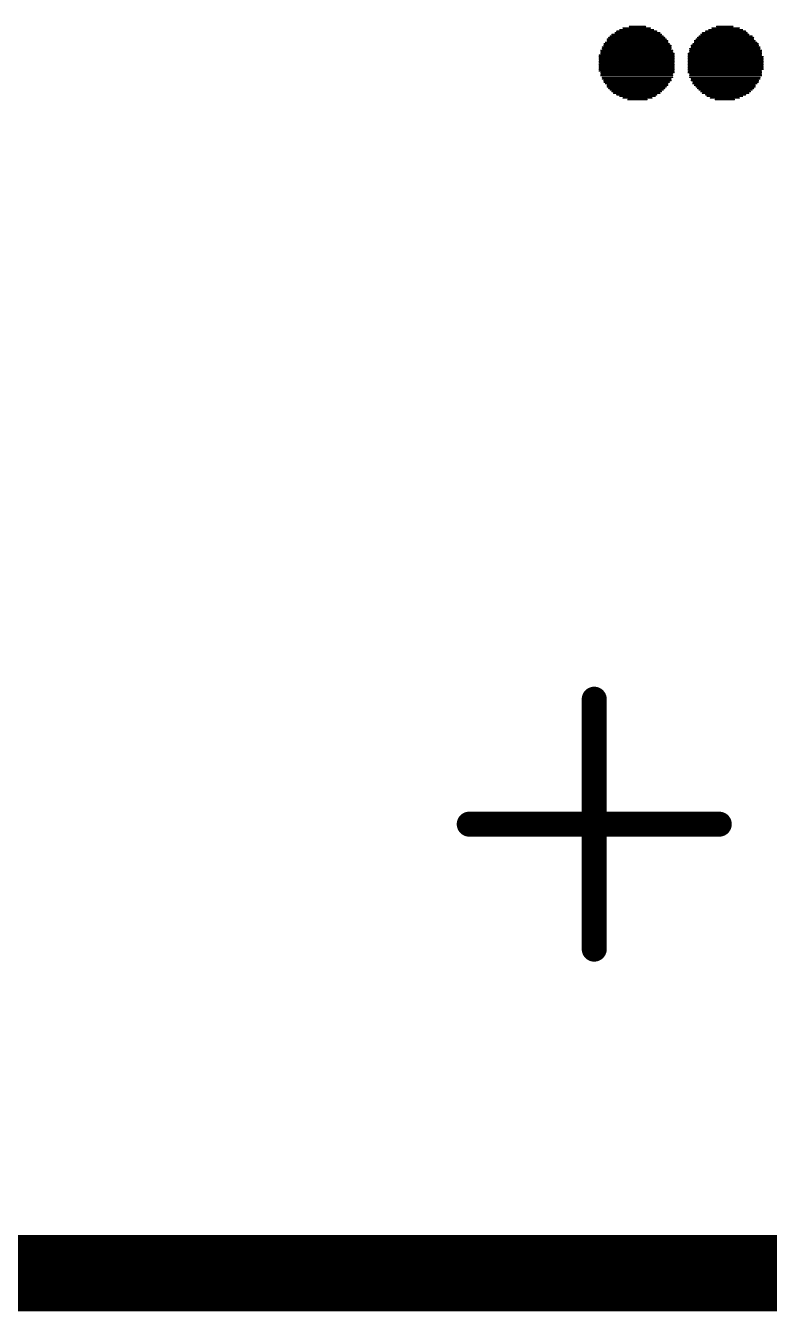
# Model space of a CAD drawing. Header units: millimetres. Extents: x 45 to 209, y 90 to 189.
# Drawn here: x 131.45 to 134.42, y 92.21 to 97.35 of the extents above; entities that cross this region are included whole.
import ezdxf

# ---------------------------------------------------------------- set-up
doc = ezdxf.new("R2010")
doc.units = ezdxf.units.MM
for name, color, linetype in [('BottomLayer', 5, 'Continuous'), ('Mechanical1', 6, 'Continuous'), ('Mechanical15', 56, 'Continuous'), ('TopLayer', 1, 'Continuous'), ('TopOverlay', 2, 'Continuous')]:
    doc.layers.add(name, color=color, linetype=linetype)

# ---------------------------------------------------------------- blocks, each defined once
blk = doc.blocks.new('5394DE47_A0E8_4329_8464_7791B7C19310_63')
at = {"layer": 'Mechanical15', "const_width": 0.1}
for points in [[(0, -0.5), (0, 0.5)], [(-0.5, 0), (0.5, 0)]]:
    blk.add_lwpolyline(points, dxfattribs=at)
at = {"layer": 'Mechanical15', "const_width": 0.05}
for points in [[(-0.025, 0.5, 1), (0.025, 0.5, 1)], [(-0.525, 0, 1), (-0.475, 0, 1)], [(0.475, 0, 1), (0.525, 0, 1)], [(-0.025, -0.5, 1), (0.025, -0.5, 1)]]:
    blk.add_lwpolyline(points, format="xyb", close=True, dxfattribs=at)
at = {"layer": 'TopOverlay', "const_width": 0.00635}
for points in [[(0.1412, 3.1911), (0.2047, 3.1911)], [(0.4905, 3.1911), (0.554, 3.1911)], [(0.0523, 3.1403), (0.2873, 3.1403)], [(0.0587, 3.1467), (0.2809, 3.1467)], [(0.065, 3.153), (0.2746, 3.153)], [(0.0714, 3.1594), (0.2682, 3.1594)], [(0.0841, 3.1657), (0.2619, 3.1657)], [(0.0904, 3.1721), (0.2492, 3.1721)], [(0.1031, 3.1784), (0.2365, 3.1784)], [(0.1158, 3.1848), (0.2238, 3.1848)], [(0.4079, 3.1403), (0.6365, 3.1403)], [(0.4143, 3.1467), (0.6365, 3.1467)], [(0.4206, 3.153), (0.6302, 3.153)], [(0.427, 3.1594), (0.6175, 3.1594)], [(0.4333, 3.1657), (0.6111, 3.1657)], [(0.446, 3.1721), (0.6048, 3.1721)], [(0.4587, 3.1784), (0.5921, 3.1784)], [(0.4714, 3.1848), (0.5794, 3.1848)], [(0.0269, 3.0959), (0.3127, 3.0959)], [(0.0269, 3.0895), (0.3127, 3.0895)], [(0.0269, 3.0832), (0.319, 3.0832)], [(0.0333, 3.1086), (0.3063, 3.1086)], [(0.0333, 3.1022), (0.3063, 3.1022)], [(0.0396, 3.1213), (0.3, 3.1213)], [(0.0396, 3.1149), (0.3063, 3.1149)], [(0.046, 3.1276), (0.2936, 3.1276)], [(0.0523, 3.134), (0.2936, 3.134)], [(0.3762, 3.0832), (0.6683, 3.0832)], [(0.3825, 3.1022), (0.6619, 3.1022)], [(0.3825, 3.0959), (0.6683, 3.0959)], [(0.3825, 3.0895), (0.6683, 3.0895)], [(0.3889, 3.1149), (0.6556, 3.1149)], [(0.3889, 3.1086), (0.6619, 3.1086)], [(0.3952, 3.1213), (0.6556, 3.1213)], [(0.4016, 3.134), (0.6429, 3.134)], [(0.4016, 3.1276), (0.6492, 3.1276)], [(0.0206, 3.0768), (0.319, 3.0768)], [(0.0206, 3.0705), (0.319, 3.0705)], [(0.0206, 3.0641), (0.319, 3.0641)], [(0.0206, 3.0578), (0.319, 3.0578)], [(0.0206, 3.0514), (0.319, 3.0514)], [(0.0206, 3.0451), (0.319, 3.0451)], [(0.0206, 3.0387), (0.319, 3.0387)], [(0.0206, 3.0324), (0.319, 3.0324)], [(0.3762, 3.0768), (0.6683, 3.0768)], [(0.3762, 3.0705), (0.6746, 3.0705)], [(0.3762, 3.0641), (0.6746, 3.0641)], [(0.3762, 3.0578), (0.6746, 3.0578)], [(0.3762, 3.0514), (0.6746, 3.0514)], [(0.3762, 3.0451), (0.6746, 3.0451)], [(0.3762, 3.0387), (0.6746, 3.0387)], [(0.3762, 3.0324), (0.6746, 3.0324)], [(0.0206, 3.026), (0.319, 3.026)], [(0.0206, 3.0197), (0.319, 3.0197)], [(0.0206, 3.0133), (0.319, 3.0133)], [(0.0269, 3.007), (0.319, 3.007)], [(0.0269, 3.0006), (0.3127, 3.0006)], [(0.0269, 2.9943), (0.3127, 2.9943)], [(0.0333, 2.9879), (0.3127, 2.9879)], [(0.0333, 2.9816), (0.3063, 2.9816)], [(0.3762, 3.026), (0.6746, 3.026)], [(0.3762, 3.0197), (0.6746, 3.0197)], [(0.3762, 3.0133), (0.6683, 3.0133)], [(0.3762, 3.007), (0.6683, 3.007)], [(0.3825, 3.0006), (0.6683, 3.0006)], [(0.3825, 2.9943), (0.6683, 2.9943)], [(0.3825, 2.9879), (0.6619, 2.9879)], [(0.3889, 2.9816), (0.6619, 2.9816)], [(0.0396, 2.9752), (0.3063, 2.9752)], [(0.0396, 2.9689), (0.3, 2.9689)], [(0.046, 2.9625), (0.2936, 2.9625)], [(0.0523, 2.9562), (0.2936, 2.9562)], [(0.0523, 2.9498), (0.2873, 2.9498)], [(0.0587, 2.9435), (0.2809, 2.9435)], [(0.065, 2.9371), (0.2746, 2.9371)], [(0.0714, 2.9308), (0.2682, 2.9308)], [(0.3889, 2.9752), (0.6556, 2.9752)], [(0.3952, 2.9689), (0.6556, 2.9689)], [(0.3952, 2.9625), (0.6492, 2.9625)], [(0.4016, 2.9562), (0.6429, 2.9562)], [(0.4079, 2.9498), (0.6429, 2.9498)], [(0.4143, 2.9435), (0.6365, 2.9435)], [(0.4206, 2.9371), (0.6302, 2.9371)], [(0.427, 2.9308), (0.6238, 2.9308)], [(0.0777, 2.9244), (0.2619, 2.9244)], [(0.0904, 2.9181), (0.2492, 2.9181)], [(0.1031, 2.9117), (0.2428, 2.9117)], [(0.1158, 2.9054), (0.2301, 2.9054)], [(0.1349, 2.899), (0.2111, 2.899)], [(0.4333, 2.9244), (0.6175, 2.9244)], [(0.446, 2.9181), (0.6048, 2.9181)], [(0.4524, 2.9117), (0.5921, 2.9117)], [(0.4651, 2.9054), (0.5794, 2.9054)], [(0.4841, 2.899), (0.5603, 2.899)]]:
    blk.add_lwpolyline(points, dxfattribs=at)
at = {"layer": 'TopOverlay', "const_width": 0.00317}
for points in [[(0.1397, 3.1911, 1), (0.1428, 3.1911, 1)], [(0.2032, 3.1911, 1), (0.2063, 3.1911, 1)], [(0.4889, 3.1911, 1), (0.4921, 3.1911, 1)], [(0.5524, 3.1911, 1), (0.5556, 3.1911, 1)], [(0.0508, 3.1403, 1), (0.0539, 3.1403, 1)], [(0.0571, 3.1467, 1), (0.0603, 3.1467, 1)], [(0.0635, 3.153, 1), (0.0666, 3.153, 1)], [(0.0698, 3.1594, 1), (0.073, 3.1594, 1)], [(0.0825, 3.1657, 1), (0.0857, 3.1657, 1)], [(0.0889, 3.1721, 1), (0.092, 3.1721, 1)], [(0.1016, 3.1784, 1), (0.1047, 3.1784, 1)], [(0.1143, 3.1848, 1), (0.1174, 3.1848, 1)], [(0.2222, 3.1848, 1), (0.2254, 3.1848, 1)], [(0.2349, 3.1784, 1), (0.2381, 3.1784, 1)], [(0.2476, 3.1721, 1), (0.2508, 3.1721, 1)], [(0.2603, 3.1657, 1), (0.2635, 3.1657, 1)], [(0.2667, 3.1594, 1), (0.2698, 3.1594, 1)], [(0.273, 3.153, 1), (0.2762, 3.153, 1)], [(0.2794, 3.1467, 1), (0.2825, 3.1467, 1)], [(0.2857, 3.1403, 1), (0.2889, 3.1403, 1)], [(0.4064, 3.1403, 1), (0.4095, 3.1403, 1)], [(0.4127, 3.1467, 1), (0.4159, 3.1467, 1)], [(0.4191, 3.153, 1), (0.4222, 3.153, 1)], [(0.4254, 3.1594, 1), (0.4286, 3.1594, 1)], [(0.4318, 3.1657, 1), (0.4349, 3.1657, 1)], [(0.4445, 3.1721, 1), (0.4476, 3.1721, 1)], [(0.4572, 3.1784, 1), (0.4603, 3.1784, 1)], [(0.4699, 3.1848, 1), (0.473, 3.1848, 1)], [(0.5778, 3.1848, 1), (0.581, 3.1848, 1)], [(0.5905, 3.1784, 1), (0.5937, 3.1784, 1)], [(0.6032, 3.1721, 1), (0.6064, 3.1721, 1)], [(0.6096, 3.1657, 1), (0.6127, 3.1657, 1)], [(0.6159, 3.1594, 1), (0.6191, 3.1594, 1)], [(0.6286, 3.153, 1), (0.6318, 3.153, 1)], [(0.635, 3.1467, 1), (0.6381, 3.1467, 1)], [(0.635, 3.1403, 1), (0.6381, 3.1403, 1)], [(0.0254, 3.0959, 1), (0.0285, 3.0959, 1)], [(0.0254, 3.0895, 1), (0.0285, 3.0895, 1)], [(0.0254, 3.0832, 1), (0.0285, 3.0832, 1)], [(0.0317, 3.1086, 1), (0.0349, 3.1086, 1)], [(0.0317, 3.1022, 1), (0.0349, 3.1022, 1)], [(0.0381, 3.1213, 1), (0.0412, 3.1213, 1)], [(0.0381, 3.1149, 1), (0.0412, 3.1149, 1)], [(0.0444, 3.1276, 1), (0.0476, 3.1276, 1)], [(0.0508, 3.134, 1), (0.0539, 3.134, 1)], [(0.2921, 3.134, 1), (0.2952, 3.134, 1)], [(0.2921, 3.1276, 1), (0.2952, 3.1276, 1)], [(0.2984, 3.1213, 1), (0.3016, 3.1213, 1)], [(0.3048, 3.1149, 1), (0.3079, 3.1149, 1)], [(0.3048, 3.1086, 1), (0.3079, 3.1086, 1)], [(0.3048, 3.1022, 1), (0.3079, 3.1022, 1)], [(0.3111, 3.0959, 1), (0.3143, 3.0959, 1)], [(0.3111, 3.0895, 1), (0.3143, 3.0895, 1)], [(0.3175, 3.0832, 1), (0.3206, 3.0832, 1)], [(0.3746, 3.0832, 1), (0.3778, 3.0832, 1)], [(0.381, 3.1022, 1), (0.3841, 3.1022, 1)], [(0.381, 3.0959, 1), (0.3841, 3.0959, 1)], [(0.381, 3.0895, 1), (0.3841, 3.0895, 1)], [(0.3873, 3.1149, 1), (0.3905, 3.1149, 1)], [(0.3873, 3.1086, 1), (0.3905, 3.1086, 1)], [(0.3937, 3.1213, 1), (0.3968, 3.1213, 1)], [(0.4, 3.134, 1), (0.4032, 3.134, 1)], [(0.4, 3.1276, 1), (0.4032, 3.1276, 1)], [(0.6413, 3.134, 1), (0.6445, 3.134, 1)], [(0.6477, 3.1276, 1), (0.6508, 3.1276, 1)], [(0.654, 3.1213, 1), (0.6572, 3.1213, 1)], [(0.654, 3.1149, 1), (0.6572, 3.1149, 1)], [(0.6604, 3.1086, 1), (0.6635, 3.1086, 1)], [(0.6604, 3.1022, 1), (0.6635, 3.1022, 1)], [(0.6667, 3.0959, 1), (0.6699, 3.0959, 1)], [(0.6667, 3.0895, 1), (0.6699, 3.0895, 1)], [(0.6667, 3.0832, 1), (0.6699, 3.0832, 1)], [(0.019, 3.0768, 1), (0.0222, 3.0768, 1)], [(0.019, 3.0705, 1), (0.0222, 3.0705, 1)], [(0.019, 3.0641, 1), (0.0222, 3.0641, 1)], [(0.019, 3.0578, 1), (0.0222, 3.0578, 1)], [(0.019, 3.0514, 1), (0.0222, 3.0514, 1)], [(0.019, 3.0451, 1), (0.0222, 3.0451, 1)], [(0.019, 3.0387, 1), (0.0222, 3.0387, 1)], [(0.019, 3.0324, 1), (0.0222, 3.0324, 1)], [(0.3175, 3.0768, 1), (0.3206, 3.0768, 1)], [(0.3175, 3.0705, 1), (0.3206, 3.0705, 1)], [(0.3175, 3.0641, 1), (0.3206, 3.0641, 1)], [(0.3175, 3.0578, 1), (0.3206, 3.0578, 1)], [(0.3175, 3.0514, 1), (0.3206, 3.0514, 1)], [(0.3175, 3.0451, 1), (0.3206, 3.0451, 1)], [(0.3175, 3.0387, 1), (0.3206, 3.0387, 1)], [(0.3175, 3.0324, 1), (0.3206, 3.0324, 1)], [(0.3746, 3.0768, 1), (0.3778, 3.0768, 1)], [(0.3746, 3.0705, 1), (0.3778, 3.0705, 1)], [(0.3746, 3.0641, 1), (0.3778, 3.0641, 1)], [(0.3746, 3.0578, 1), (0.3778, 3.0578, 1)], [(0.3746, 3.0514, 1), (0.3778, 3.0514, 1)], [(0.3746, 3.0451, 1), (0.3778, 3.0451, 1)], [(0.3746, 3.0387, 1), (0.3778, 3.0387, 1)], [(0.3746, 3.0324, 1), (0.3778, 3.0324, 1)], [(0.6667, 3.0768, 1), (0.6699, 3.0768, 1)], [(0.6731, 3.0705, 1), (0.6762, 3.0705, 1)], [(0.6731, 3.0641, 1), (0.6762, 3.0641, 1)], [(0.6731, 3.0578, 1), (0.6762, 3.0578, 1)], [(0.6731, 3.0514, 1), (0.6762, 3.0514, 1)], [(0.6731, 3.0451, 1), (0.6762, 3.0451, 1)], [(0.6731, 3.0387, 1), (0.6762, 3.0387, 1)], [(0.6731, 3.0324, 1), (0.6762, 3.0324, 1)], [(0.019, 3.026, 1), (0.0222, 3.026, 1)], [(0.019, 3.0197, 1), (0.0222, 3.0197, 1)], [(0.019, 3.0133, 1), (0.0222, 3.0133, 1)], [(0.0254, 3.007, 1), (0.0285, 3.007, 1)], [(0.0254, 3.0006, 1), (0.0285, 3.0006, 1)], [(0.0254, 2.9943, 1), (0.0285, 2.9943, 1)], [(0.0317, 2.9879, 1), (0.0349, 2.9879, 1)], [(0.0317, 2.9816, 1), (0.0349, 2.9816, 1)], [(0.3048, 2.9816, 1), (0.3079, 2.9816, 1)], [(0.3111, 3.0006, 1), (0.3143, 3.0006, 1)], [(0.3111, 2.9943, 1), (0.3143, 2.9943, 1)], [(0.3111, 2.9879, 1), (0.3143, 2.9879, 1)], [(0.3175, 3.026, 1), (0.3206, 3.026, 1)], [(0.3175, 3.0197, 1), (0.3206, 3.0197, 1)], [(0.3175, 3.0133, 1), (0.3206, 3.0133, 1)], [(0.3175, 3.007, 1), (0.3206, 3.007, 1)], [(0.3746, 3.026, 1), (0.3778, 3.026, 1)], [(0.3746, 3.0197, 1), (0.3778, 3.0197, 1)], [(0.3746, 3.0133, 1), (0.3778, 3.0133, 1)], [(0.3746, 3.007, 1), (0.3778, 3.007, 1)], [(0.381, 3.0006, 1), (0.3841, 3.0006, 1)], [(0.381, 2.9943, 1), (0.3841, 2.9943, 1)], [(0.381, 2.9879, 1), (0.3841, 2.9879, 1)], [(0.3873, 2.9816, 1), (0.3905, 2.9816, 1)], [(0.6604, 2.9879, 1), (0.6635, 2.9879, 1)], [(0.6604, 2.9816, 1), (0.6635, 2.9816, 1)], [(0.6667, 3.0133, 1), (0.6699, 3.0133, 1)], [(0.6667, 3.007, 1), (0.6699, 3.007, 1)], [(0.6667, 3.0006, 1), (0.6699, 3.0006, 1)], [(0.6667, 2.9943, 1), (0.6699, 2.9943, 1)], [(0.6731, 3.026, 1), (0.6762, 3.026, 1)], [(0.6731, 3.0197, 1), (0.6762, 3.0197, 1)], [(0.0381, 2.9752, 1), (0.0412, 2.9752, 1)], [(0.0381, 2.9689, 1), (0.0412, 2.9689, 1)], [(0.0444, 2.9625, 1), (0.0476, 2.9625, 1)], [(0.0508, 2.9562, 1), (0.0539, 2.9562, 1)], [(0.0508, 2.9498, 1), (0.0539, 2.9498, 1)], [(0.0571, 2.9435, 1), (0.0603, 2.9435, 1)], [(0.0635, 2.9371, 1), (0.0666, 2.9371, 1)], [(0.0698, 2.9308, 1), (0.073, 2.9308, 1)], [(0.2667, 2.9308, 1), (0.2698, 2.9308, 1)], [(0.273, 2.9371, 1), (0.2762, 2.9371, 1)], [(0.2794, 2.9435, 1), (0.2825, 2.9435, 1)], [(0.2857, 2.9498, 1), (0.2889, 2.9498, 1)], [(0.2921, 2.9625, 1), (0.2952, 2.9625, 1)], [(0.2921, 2.9562, 1), (0.2952, 2.9562, 1)], [(0.2984, 2.9689, 1), (0.3016, 2.9689, 1)], [(0.3048, 2.9752, 1), (0.3079, 2.9752, 1)], [(0.3873, 2.9752, 1), (0.3905, 2.9752, 1)], [(0.3937, 2.9689, 1), (0.3968, 2.9689, 1)], [(0.3937, 2.9625, 1), (0.3968, 2.9625, 1)], [(0.4, 2.9562, 1), (0.4032, 2.9562, 1)], [(0.4064, 2.9498, 1), (0.4095, 2.9498, 1)], [(0.4127, 2.9435, 1), (0.4159, 2.9435, 1)], [(0.4191, 2.9371, 1), (0.4222, 2.9371, 1)], [(0.4254, 2.9308, 1), (0.4286, 2.9308, 1)], [(0.6223, 2.9308, 1), (0.6254, 2.9308, 1)], [(0.6286, 2.9371, 1), (0.6318, 2.9371, 1)], [(0.635, 2.9435, 1), (0.6381, 2.9435, 1)], [(0.6413, 2.9562, 1), (0.6445, 2.9562, 1)], [(0.6413, 2.9498, 1), (0.6445, 2.9498, 1)], [(0.6477, 2.9625, 1), (0.6508, 2.9625, 1)], [(0.654, 2.9752, 1), (0.6572, 2.9752, 1)], [(0.654, 2.9689, 1), (0.6572, 2.9689, 1)], [(0.0762, 2.9244, 1), (0.0793, 2.9244, 1)], [(0.0889, 2.9181, 1), (0.092, 2.9181, 1)], [(0.1016, 2.9117, 1), (0.1047, 2.9117, 1)], [(0.1143, 2.9054, 1), (0.1174, 2.9054, 1)], [(0.1333, 2.899, 1), (0.1365, 2.899, 1)], [(0.2095, 2.899, 1), (0.2127, 2.899, 1)], [(0.2286, 2.9054, 1), (0.2317, 2.9054, 1)], [(0.2413, 2.9117, 1), (0.2444, 2.9117, 1)], [(0.2476, 2.9181, 1), (0.2508, 2.9181, 1)], [(0.2603, 2.9244, 1), (0.2635, 2.9244, 1)], [(0.4318, 2.9244, 1), (0.4349, 2.9244, 1)], [(0.4445, 2.9181, 1), (0.4476, 2.9181, 1)], [(0.4508, 2.9117, 1), (0.454, 2.9117, 1)], [(0.4635, 2.9054, 1), (0.4667, 2.9054, 1)], [(0.4826, 2.899, 1), (0.4857, 2.899, 1)], [(0.5588, 2.899, 1), (0.5619, 2.899, 1)], [(0.5778, 2.9054, 1), (0.581, 2.9054, 1)], [(0.5905, 2.9117, 1), (0.5937, 2.9117, 1)], [(0.6032, 2.9181, 1), (0.6064, 2.9181, 1)], [(0.6159, 2.9244, 1), (0.6191, 2.9244, 1)]]:
    blk.add_lwpolyline(points, format="xyb", close=True, dxfattribs=at)

msp = doc.modelspace()

# ---------------------------------------------------------------- linework, layer by layer
at = {"layer": 'BottomLayer'}
msp.add_line((136.2821, 92.3589), (111.3207, 92.3656), dxfattribs=at)
at = {"layer": 'Mechanical1', "const_width": 0.3048}
msp.add_lwpolyline([(111.3274, 92.3589), (136.5774, 92.3589)], dxfattribs=at)
at = {"layer": 'TopLayer'}
msp.add_line((136.5841, 92.3656), (111.3207, 92.3656), dxfattribs=at)

# ---------------------------------------------------------------- block references
at = {"rotation": 360}
msp.add_blockref('5394DE47_A0E8_4329_8464_7791B7C19310_63', (133.7194, 94.1552), dxfattribs=at)

doc.saveas('drawing.dxf')
